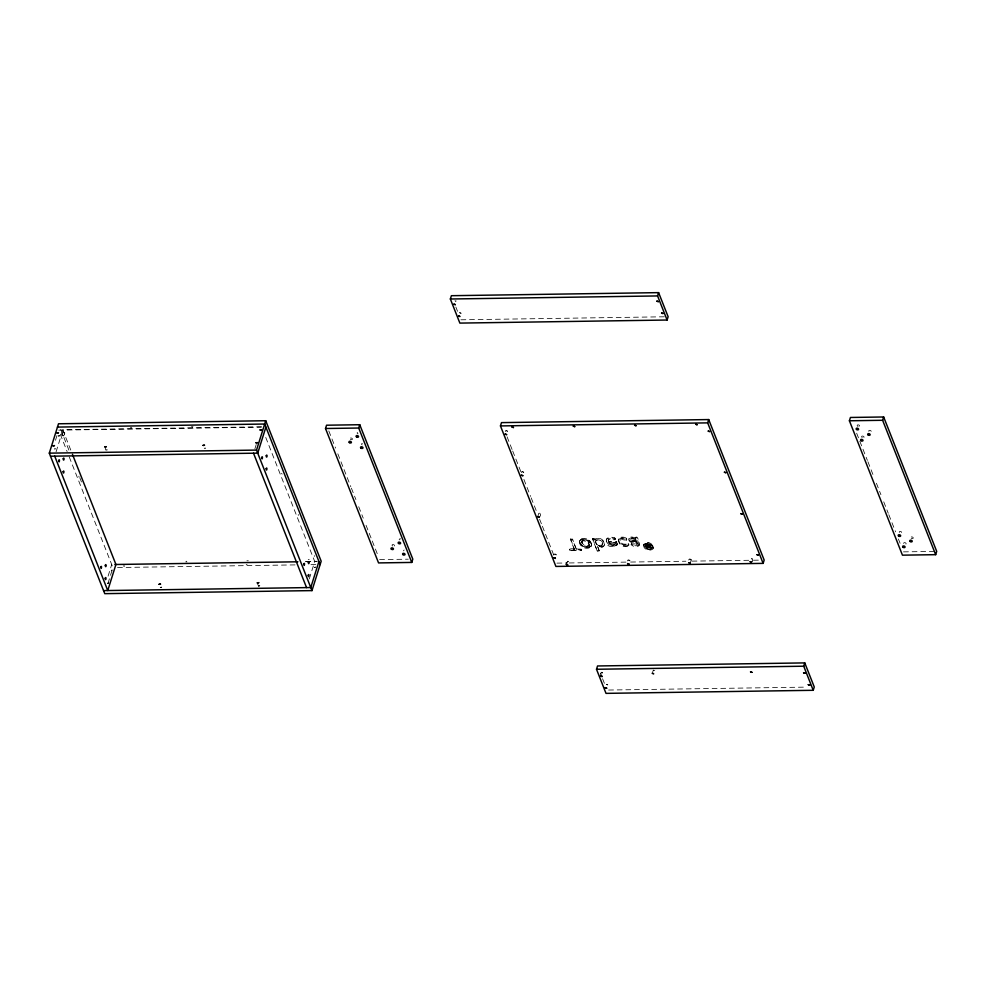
<?xml version="1.0" encoding="UTF-8"?>
<svg xmlns="http://www.w3.org/2000/svg" width="986" height="986" viewBox="0 0 986 986"><rect width="100%" height="100%" fill="white"/><g stroke="black" fill="none" stroke-linecap="round" stroke-linejoin="round"><path stroke-width="0.74" stroke-dasharray="4.93 3.7" d="M574.234 549.338L570.463 539.219L572.422 539.391L576.329 549.313L580.964 549.276L581.53 550.385L570.315 550.693C565.915 546.848 582.221 549.991 569.563 549.559M643.575 545.406L644.129 547.489A5.041 3.217 17.4 0 0 646.113 549.214L646.976 549.621A5.127 3.278 17.4 0 0 649.91 550.163C660.226 548.61 645.842 536.963 643.575 545.406L643.796 544.679L644.363 546.762A5.041 3.217 17.4 0 0 646.348 548.487L647.21 548.882A5.127 3.278 17.4 0 0 650.131 549.424M648.542 547.267L648.307 548.006L648.147 546.281L648.542 547.267L649.786 546.774L647.654 546.343L647.235 544.247L645.953 545.122C643.932 550.447 654.445 548.758 649.355 546.626L649.811 546.38C651.536 542.793 648.209 544.519 647.975 546.343M628.575 539.206C628.821 543.003 634.01 542.855 636.759 542.768L637.19 544.21L636.993 542.041C628.476 544.629 625.235 533.512 635.723 538.146L635.489 538.886C633.813 536.495 628.242 539.009 628.809 538.467M594.632 540.032C597.196 537.197 602.126 538.96 603.703 542.041C605.392 549.128 604.8 540.722 601.768 539.404A4.301 2.748 17.4 0 0 598.896 538.319C595.224 538.627 595.224 539.515 592.463 539.095L597.22 551.026L599.254 550.632L597.368 545.739L601.534 546.996L604.443 545.677M635.489 538.886C635.773 532.341 643.316 546.552 636.956 546.417A8.245 5.263 17.4 0 1 633.369 546.219L631.114 544.679L636.352 545.172L637.424 543.471M602.421 544.728C604.184 538.405 591.637 537.912 596.666 544.605C606.291 551.457 601.62 534.93 595.408 541.425M608.263 540.501L608.498 542.189C630.941 540.981 603.826 554.588 606.501 539.095C609.681 534.387 622.412 540.254 609.57 538.75A2.933 1.873 17.4 0 0 608.485 539.773L608.263 540.501A2.933 1.873 17.4 0 1 609.348 539.478C622.191 540.994 609.459 535.115 606.267 539.835L606.501 539.095M608.485 539.773L608.498 542.189M650.045 545.862L650.329 544.309M635.428 537.185L635.723 538.146M107.425 449.887L106.02 449.912M204.238 448.593L205.125 447.89L205.593 448.581M588.962 545.997L589.308 544.358L587.829 541.339L583.478 540.131A2.983 1.91 17.4 0 0 582.048 541.031L581.691 542.657C585.672 554.366 595.408 539.601 583.589 539.761A2.983 1.91 17.4 0 0 582.159 540.661L581.851 541.647A2.983 1.91 17.4 0 1 583.281 540.759L587.089 541.511L589.11 544.975M618.579 539.675C617.803 544.728 624.717 548.598 628.698 545.628C627.404 543.508 620.342 547.403 620.662 540.932C619.874 535.805 627.219 540.957 626.578 538.442C624.471 536.667 619.307 536.248 618.579 539.675C624.335 534.461 631.681 542.522 621.106 539.219M618.801 538.935C618.037 544.001 624.951 547.859 628.932 544.901C627.638 542.768 620.576 546.663 620.897 540.205M617.063 545.085L616.546 541.487L608.732 541.462M582.159 540.661C581.111 544.371 586.584 547.785 589.271 544.999M591.489 544.999L591.23 542.83L589.431 540.291A5.115 3.266 17.4 0 0 586.436 538.75L581.629 538.787A4.61 2.946 17.4 0 0 579.941 540.291C577.13 546.638 589.246 551.741 591.477 545.369C588.704 550.126 579.669 546.823 579.706 541.4M591.156 546.367L591.6 544.629M62.278 435.196C62.993 438.03 66.185 432.694 64.139 431.794C61.798 431.991 61.921 435.159 63.634 435.787M63.252 431.991L64.669 432.484M131.767 427.665L130.411 427.677M191.592 426.507L192.516 427.148L192.948 426.494M506.311 430.722C509.947 433.68 504.561 426.235 505.202 434.136M522.444 471.9C526.314 474.463 520.386 467.524 521.409 475.203M539.169 517.095C542.793 515.407 538.368 511.068 539.145 513.916M554.995 554.366C559.161 556.782 552.493 550.213 553.959 557.682M567.307 561.305C570.98 561.182 564.756 561.737 566.297 564.497M601.608 672.477C604.43 674.794 600.893 669.297 600.918 674.683M628.612 560.282C632.765 562.698 626.11 556.129 627.577 563.585M689.88 559.37C693.934 561.86 687.476 555.167 688.844 562.673M752.577 558.963C749.212 557.065 755.054 560.714 751.542 562.266M639.211 545.246L636.907 538.06L635.194 537.925M648.973 544.284L647.876 545.615M650.366 549.399C655.579 547.883 650.045 541.437 646.274 543.471A3.587 2.292 17.4 0 0 645.066 544.457L644.869 546.811L646.631 548.709A3.771 2.403 17.4 0 0 648.813 549.424L651.943 549.14L653.521 547.908M645.066 544.457L645.781 547.119A3.771 2.403 17.4 0 0 649.034 548.684L652.449 547.526M652.214 548.265C652.917 545.135 648.615 543.298 646.052 544.21A3.587 2.292 17.4 0 0 644.844 545.196M614.907 544.987L615.128 542.448L609.151 542.534L610.42 544.962L612.959 545.677L615.141 544.26L611.801 544.753L609.151 542.534M55.499 440.286L57.311 434.493M56.079 451.798L62.882 430.081M108.09 576.132L111.714 564.547M107.93 583.527L112.022 570.487M254.881 448.864L256.237 444.513M309.284 578.918L314.731 561.539L264.914 435.319M537.752 516.615L538.787 513.312M570.327 539.305L572.533 539.034L576.329 549.313M569.563 549.757L569.76 549.079M569.785 550.348L569.674 549.387M579.941 540.291L579.632 541.277A4.61 2.946 17.4 0 1 581.309 539.773L586.128 539.749A5.115 3.266 17.4 0 1 589.11 541.289L591.292 545.628M580.964 549.276L576.453 548.943M581.444 550.496L581.407 549.214M592.574 538.886L594.077 538.492L594.743 539.675M596.666 544.605L595.532 541.067M599.143 550.989L597.368 545.739M597.22 551.026L592.685 538.516M598.859 545.788L596.776 544.235M597.417 551.112L599.254 550.632M614.475 538.664L614.697 537.925M614.734 538.886L614.857 538.023M614.82 539.034L615.054 538.294M614.808 539.798L615.141 538.492M614.944 539.761L615.227 538.763M612.959 545.677L615.141 544.198L615.128 542.448M616.324 542.226L616.546 541.487M616.57 542.423L616.805 541.684M626.11 538.861L626.332 538.134M626.233 538.997L626.455 538.257M626.344 539.182L626.578 538.442M626.393 540.118L626.628 539.379M626.529 540.082L626.788 539.009M627.996 544.408L628.23 543.68M628.316 544.543L628.55 543.816M628.698 545.628L628.945 544.555M630.707 539.712L631.718 538.257L634.134 538.43L635.908 539.293L636.34 541.721L632.014 541.376L630.793 540.279L630.954 539.28L633.111 538.948L635.674 540.032L636.34 541.721M631.102 544.864L631.582 543.804L637.215 544.062M631.348 544.531L631.582 543.804M635.674 540.032L635.908 539.293M636.451 537.826L636.673 537.087M636.746 537.9L636.981 537.173M636.759 542.768L636.993 542.041M647.654 546.343L647.235 544.247M647.469 548.598L646.261 544.26M648.529 546.207L649.071 544.223M648.739 545.024L649.256 544.186M649.034 544.925L649.589 544.173M649.367 544.901L649.959 544.173M648.862 547.994L650.279 545.135M650.094 545.036L650.181 544.198M649.515 547.218L649.589 547.698M649.515 547.846L649.786 546.774M650.341 546.947L649.589 545.887M650.97 548.068L650.563 546.207M653.706 547.316L653.484 548.043C653.385 543.754 646.409 541.573 643.759 544.814M652.646 672.205L653.336 670.012M690.262 563.166L691.297 559.863M604.652 545.036L602.483 547.255L597.257 546.108M617.285 544.358C614.142 548.45 606.254 544.901 606.353 539.847M645.953 545.122L647.001 544.975M639.433 544.506L637.19 545.689A8.245 5.263 17.4 0 1 633.591 545.492L631.422 543.841M186.97 562.045L186.132 561.182L185.972 562.057M281.503 473.255L282.156 474.106M455.002 300.742L455.84 301.605L455.988 300.73M654.753 670.492L653.533 670.517M589.16 545.369C586.732 547.871 581.999 545.369 581.888 542.041M651.191 547.341L647.691 547.871M54.39 448.568L54.92 449.37L55.413 448.359M602.212 545.135L598.97 545.418M591.132 545.997C587.212 549.029 580.014 546.244 579.817 541.031M108.485 583.502L107.24 583.379L108.46 582.751M315.52 567.653L314.275 567.542L315.495 566.901M308.248 559.518L309.234 559.506M570.574 538.849L574.357 548.98M259.01 585.425L258.862 586.436L259.823 585.499M247.092 564.522L246.217 564.448M314.312 555.586L314.337 556.449M112.182 570.857L111.258 570.537L112.157 569.834M632.014 541.376L635.834 540.427M78.929 476.102L78.954 477.051M298.277 514.507L298.302 515.456M460.906 319.797L665.057 316.777M261.549 426.802L62.747 429.748L71.349 451.526M58.679 430.142L261.29 427.148M636.574 540.981L632.248 540.648L630.941 538.985M608.917 543.261L614.894 543.175M647.913 547.02L649.219 547.144M379.598 559.617L408.278 559.185M903.484 551.864L933.68 551.42M305.833 561.453L316.58 561.293M305.549 561.675L317.406 561.502M117.531 567.529L295.59 564.892M310.935 564.67L318.614 564.559M556.942 563.129L567.689 562.969M569.23 562.957L629.093 562.069M630.621 562.045L685.886 561.231M692.024 561.133L751.887 560.245M753.427 560.233L759.565 560.134M608.584 690.04L806.597 687.119M570.241 550.299L581.641 549.806M248.312 560.775L246.907 560.788M124.643 565.754L124.211 566.408L123.287 565.779M856.649 433.199L867.372 460.363M867.939 461.793L874.138 477.52M876.406 483.239L880.917 494.676M883.739 501.825L888.25 513.262M888.817 514.692L895.584 531.848M898.406 538.997L900.107 543.286M455.865 307.04L457.541 311.293M507.087 436.823L512.128 449.591M512.695 451.009L521.656 473.724M523.899 479.393L530.616 496.426M531.183 497.844L536.778 512.042M539.576 519.141L541.819 524.811M542.386 526.228L555.266 558.877M600.338 673.056L602.015 677.308M602.569 678.725L604.812 684.395M328.806 430.931L335.573 448.088M337.828 453.806L343.473 468.103M344.04 469.533L350.806 486.69M351.373 488.119L355.897 499.557M358.707 506.705L363.23 518.143M366.052 525.291L371.697 539.588M372.252 541.018L377.897 555.315M257.309 583.12L258.517 586.177M105.231 448.149L106.032 450.183M60.738 429.465L69.143 450.75M79.792 477.717L81.468 481.981M60.269 434.185L67.134 451.588M69.23 456.9L112.922 567.603M591.403 544.149L589.308 540.661A5.115 3.266 17.4 0 0 586.325 539.12L581.506 539.157A4.61 2.946 17.4 0 0 579.83 540.648M646.274 545.936L646.372 548.499M858.103 426.457A1.245 0.801 17.4 0 1 857.29 425.176A1.245 0.801 17.4 0 1 859.077 425.151A1.245 0.801 17.4 0 1 859.274 426.445M868.925 431.412A1.245 0.801 17.4 0 1 869.627 430.327A1.245 0.801 17.4 0 1 871.18 431.375M862.232 437.525A1.245 0.801 17.4 0 1 861.764 436.33A1.245 0.801 17.4 0 1 863.416 436.305A1.245 0.801 17.4 0 1 863.884 437.501M899.417 532.514A1.245 0.801 17.4 0 1 900.132 531.429A1.245 0.801 17.4 0 1 901.685 532.489M903.718 543.496A1.245 0.801 17.4 0 1 905.025 542.694A1.245 0.801 17.4 0 1 905.949 544.075M403.681 550.891A1.245 0.801 17.4 0 1 404.223 550.065M392.687 546.022A1.245 0.801 17.4 0 1 392.218 544.827A1.245 0.801 17.4 0 1 393.87 544.802A1.245 0.801 17.4 0 1 394.338 545.997M399.379 539.909A1.245 0.801 17.4 0 1 400.723 538.935M362.195 444.92A1.245 0.801 17.4 0 1 362.441 443.453M358.066 433.852A1.245 0.801 17.4 0 1 357.487 432.386M58.236 435.997L59.665 435.837L58.236 435.997M160.274 587.36L161.704 587.2L160.274 587.36M459.624 312.722L461.041 313.215L459.624 312.722M606.304 684.358L607.721 684.851L606.304 684.358M911.187 538.183A1.245 0.801 17.4 0 0 913.209 538.146A1.245 0.801 17.4 0 0 911.693 536.889A1.245 0.801 17.4 0 0 911.187 538.183M350.375 439.288A1.245 0.801 17.4 0 0 352.396 439.251A1.245 0.801 17.4 0 0 350.88 437.994A1.245 0.801 17.4 0 0 350.375 439.288"/><path stroke-width="1.48" d="M49.3 453.153L58.507 423.783L265.727 420.726L321.177 561.231L311.983 590.602L104.762 593.658L49.3 453.153L256.52 450.084L311.983 590.602M256.52 450.084L265.727 420.726M265.887 427.086L257.728 453.141L50.508 456.21M325.516 428.516L326.551 425.212L359.754 424.719L412.801 559.124L411.766 562.427L378.562 562.92L325.516 428.516L358.719 428.023L411.766 562.427M358.719 428.023L359.754 424.719M318.934 561.478L310.775 587.545L103.555 590.602M450.355 299.004L451.391 295.701L658.611 292.632L668.126 316.728L667.091 320.031L459.87 323.1L450.355 299.004L657.576 295.936L667.091 320.031M500.457 425.927L501.492 422.624L708.712 419.568L764.162 560.073L763.127 563.376L555.907 566.432L500.457 425.927L707.677 422.871L763.127 563.376M657.576 295.936L658.611 292.632M596.505 669.272L597.541 665.969L804.761 662.9L814.263 686.995L813.228 690.299L606.008 693.368L596.505 669.272L803.726 666.203L813.228 690.299M707.677 422.871L708.712 419.568M849.402 420.775L850.437 417.472L883.653 416.979L936.7 551.371L935.665 554.674L902.449 555.167L849.402 420.775L882.618 420.282L935.665 554.674M803.726 666.203L804.761 662.9M882.618 420.282L883.653 416.979M57.471 427.086L264.692 424.029L320.142 564.534M114.795 564.497L297.908 561.786M253.513 453.203L306.56 587.607M72.471 454.386L115.929 564.485L107.757 590.54L54.711 456.148M58.716 460.511C59.234 464.837 60.06 457.492 58.716 460.511M63.227 458.773C63.757 463.1 64.546 455.742 63.227 458.773M63.129 471.715C63.634 476.053 64.497 468.67 63.129 471.715M100.782 567.086C101.287 571.399 102.125 564.066 100.782 567.086M105.292 565.335C105.785 569.698 106.661 562.254 105.292 565.335M105.194 578.277C105.748 582.652 106.488 575.171 105.194 578.277M261.721 457.516C262.276 461.879 263.015 454.41 261.721 457.516M266.232 455.766C266.75 460.092 267.576 452.747 266.232 455.766M266.146 468.707C266.688 473.083 267.44 465.602 266.146 468.707M303.787 564.078C304.292 568.417 305.155 561.034 303.787 564.078M308.298 562.34C308.815 566.667 309.641 559.321 308.298 562.34M308.211 575.282C308.754 579.645 309.493 572.176 308.211 575.282M53.01 445.795L54.427 445.623L53.01 445.795M57.028 432.94L58.457 432.78L57.028 432.94M104.824 446.855L106.242 446.695L104.824 446.855M159.066 584.304L160.496 584.143L159.066 584.304M203.054 445.401L204.472 445.241L203.054 445.401M256.015 442.788L257.432 442.628L256.015 442.788M260.045 429.945L261.463 429.785L260.045 429.945M257.297 582.849L258.726 582.689L257.297 582.849M453.893 304.156L455.31 304.649L453.893 304.156M458.589 316.038L460.006 316.518L458.65 315.927M505.202 434.136L506.619 434.629L505.202 434.136M512.042 427.037L513.46 427.53L512.042 427.037M521.409 475.203L522.827 475.696L521.409 475.203M537.752 516.615L539.169 517.095L537.752 516.615M573.322 426.137L574.739 426.63L573.322 426.137M553.959 557.682L555.377 558.162L553.959 557.682M566.297 564.497L567.714 564.978L566.297 564.497M634.602 425.225L636.019 425.718L634.602 425.225M656.91 301.149L658.328 301.642L656.91 301.149M661.594 313.03L663.011 313.523L661.594 313.03M600.573 675.78L601.99 676.273L600.573 675.78M605.268 687.661L606.686 688.154L605.268 687.661M627.577 563.585L628.994 564.078L627.577 563.585M652.301 673.315L653.718 673.808L652.362 673.204M695.87 424.325L697.287 424.818L695.943 424.214M708.207 431.141L709.624 431.634L708.281 431.03M688.844 562.673L690.262 563.166L688.844 562.673M724.414 472.208L725.832 472.688L724.414 472.208M740.757 513.607L742.175 514.1L740.757 513.607M750.124 561.774L751.542 562.266L750.198 561.663M756.965 554.674L758.382 555.167L756.965 554.674M750.531 671.86L751.948 672.353L750.531 671.86M803.59 672.785L805.007 673.278L803.59 672.785M808.273 684.654L809.691 685.147L808.273 684.654M856.526 429.452A1.245 0.801 17.4 0 0 858.547 429.428A1.245 0.801 17.4 0 0 857.031 428.17A1.245 0.801 17.4 0 0 856.526 429.452M868.087 434.912A1.245 0.801 17.4 0 0 870.108 434.888A1.245 0.801 17.4 0 0 868.592 433.63A1.245 0.801 17.4 0 0 868.087 434.912M860.938 440.656A1.245 0.801 17.4 0 0 862.972 440.631A1.245 0.801 17.4 0 0 861.456 439.374A1.245 0.801 17.4 0 0 860.938 440.656M910.152 541.487A1.245 0.801 17.4 0 0 912.173 541.462A1.245 0.801 17.4 0 0 910.657 540.192A1.245 0.801 17.4 0 0 910.152 541.487M898.579 536.027A1.245 0.801 17.4 0 0 900.612 535.99A1.245 0.801 17.4 0 0 899.096 534.732A1.245 0.801 17.4 0 0 898.579 536.027M903.003 547.23A1.245 0.801 17.4 0 0 905.025 547.193A1.245 0.801 17.4 0 0 903.509 545.936A1.245 0.801 17.4 0 0 903.003 547.23M402.966 554.613A1.245 0.801 17.4 0 0 404.987 554.588A1.245 0.801 17.4 0 0 403.471 553.331A1.245 0.801 17.4 0 0 402.966 554.613M391.393 549.153A1.245 0.801 17.4 0 0 393.426 549.128A1.245 0.801 17.4 0 0 391.91 547.871A1.245 0.801 17.4 0 0 391.393 549.153M398.541 543.422A1.245 0.801 17.4 0 0 400.562 543.385A1.245 0.801 17.4 0 0 399.059 542.127A1.245 0.801 17.4 0 0 398.541 543.422M349.34 442.591A1.245 0.801 17.4 0 0 351.361 442.554A1.245 0.801 17.4 0 0 349.845 441.297A1.245 0.801 17.4 0 0 349.34 442.591M360.901 448.051A1.245 0.801 17.4 0 0 362.922 448.014A1.245 0.801 17.4 0 0 361.406 446.757A1.245 0.801 17.4 0 0 360.901 448.051M356.476 436.847A1.245 0.801 17.4 0 0 358.51 436.823A1.245 0.801 17.4 0 0 356.994 435.565A1.245 0.801 17.4 0 0 356.476 436.847"/></g></svg>
